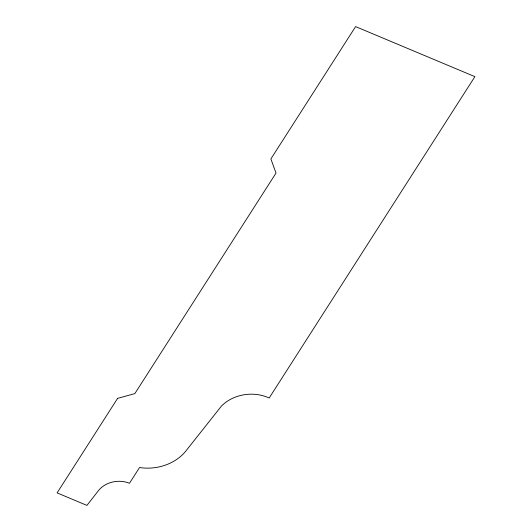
<?xml version="1.0" encoding="UTF-8"?>
<svg xmlns="http://www.w3.org/2000/svg" width="532" height="532" viewBox="0 0 532 532"><rect width="100%" height="100%" fill="white"/><g stroke="black" fill="none" stroke-linecap="round" stroke-linejoin="round"><path stroke-width="0.8" d="M117.605 398.368L57.104 492.891L86.929 505.4L98.912 490.045A23.94 19.797 -5.3 0 1 129.462 483.275L139.55 467.528A44.515 36.814 -5.3 0 0 186.572 450.119L221.505 405.989A37.473 30.996 -5.3 0 1 269.179 398.009L474.896 76.648L355.595 26.6L270.888 158.922L276.022 173.066L134.842 393.613L117.605 398.368"/></g></svg>
